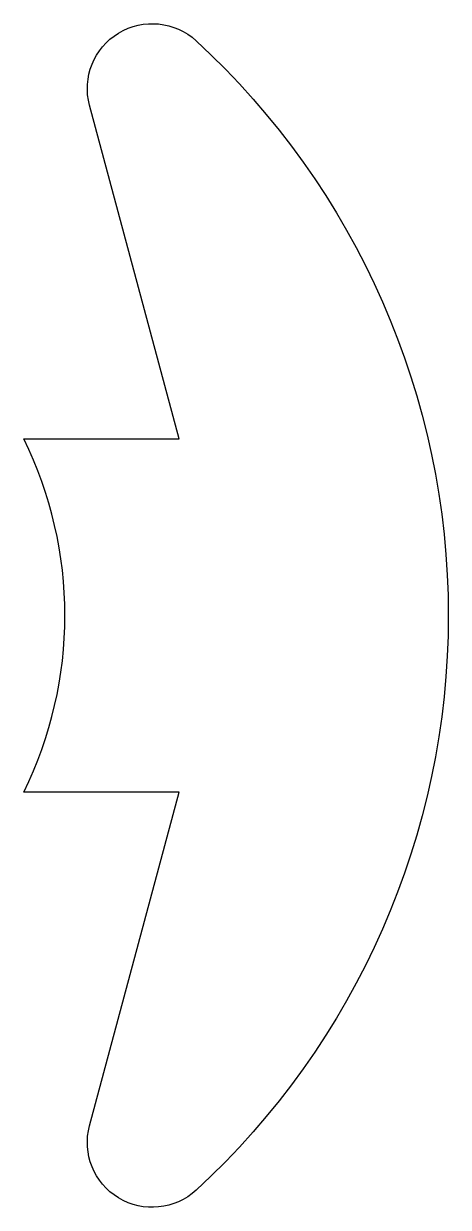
# Model space of a CAD drawing. Extents: x 269.8 to 276.4, y 254 to 272.2.
import ezdxf

# ---------------------------------------------------------------- set-up
doc = ezdxf.new("R2010")
doc.units = 0
doc.layers.add('ANA', color=220, linetype='CONTINUOUS')

msp = doc.modelspace()

# ---------------------------------------------------------------- linework, layer by layer
at = {"layer": 'ANA'}
msp.add_lwpolyline([(272.498, 254.221, -0.751148), (270.855, 255.215), (272.235, 260.366), (269.839, 260.366, 0.233691), (269.839, 265.815), (272.235, 265.815), (270.855, 270.965, -0.751148), (272.498, 271.96, -0.209604), (276.387, 263.09, -0.209604)], format="xyb", close=True, dxfattribs=at)

doc.saveas('drawing.dxf')
